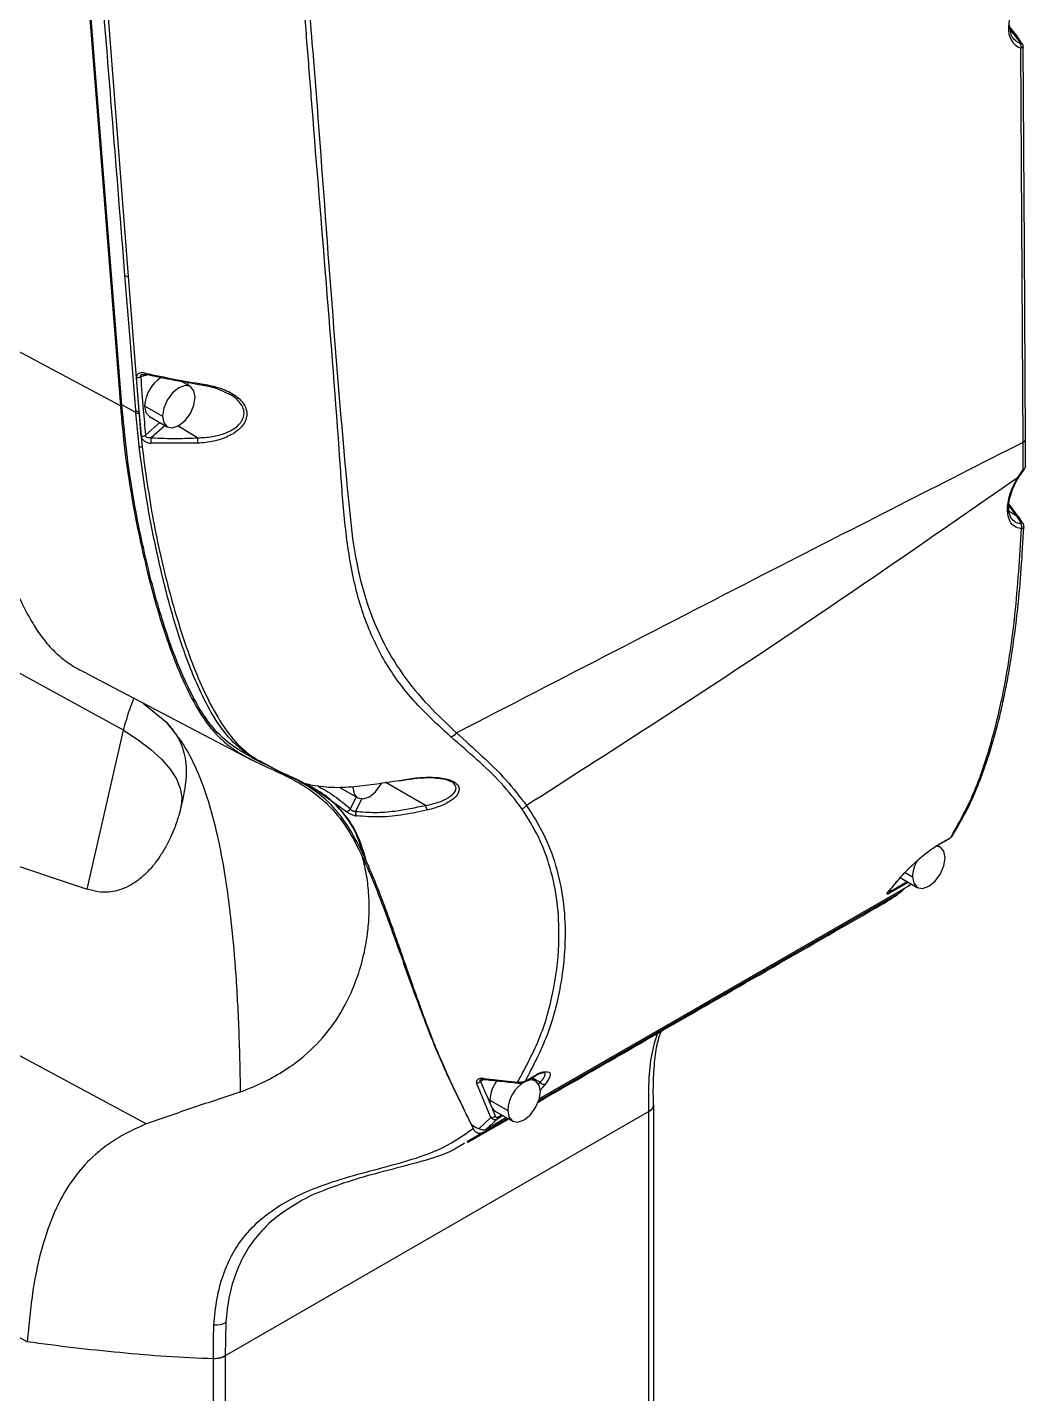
# Model space of a CAD drawing. Header units: millimetres. Extents: x -356 to 237, y 0 to 365.
# Drawn here: x -174.47 to -169.8, y 276.01 to 282.4 of the extents above; entities that cross this region are included whole.
import ezdxf

# ---------------------------------------------------------------- set-up
doc = ezdxf.new("R2010")
doc.units = ezdxf.units.MM

msp = doc.modelspace()

# ---------------------------------------------------------------- linework, layer by layer
at = {"color": 7, "linetype": 'Continuous', "lineweight": 25}
for p, q in [((-174.1857, 282.5456), (-174.034, 280.6301)), ((-174.0272, 280.6347), (-174.1789, 282.5493)), ((-174.0963, 282.5096), (-173.997, 281.2348)), ((-169.8725, 282.3988), (-169.8539, 282.3744)), ((-169.8591, 282.3756), (-169.8718, 282.3926)), ((-169.8591, 282.3756), (-169.8706, 282.3828)), ((-169.824, 282.3301), (-169.8591, 282.3756)), ((-173.997, 281.2348), (-173.9475, 280.6039)), ((-174.034, 280.6301), (-174.8118, 281.0463)), ((-173.9366, 280.489), (-173.9589, 280.7623)), ((-173.9053, 280.7753), (-173.939, 280.7663)), ((-173.7063, 280.7203), (-173.7475, 280.7441)), ((-173.9615, 280.5995), (-174.0272, 280.6347)), ((-173.9205, 280.6305), (-173.8369, 280.5823)), ((-174.0194, 279.1134), (-176.6297, 280.5415)), ((-173.9465, 280.4416), (-173.9615, 280.5995)), ((-173.9468, 280.5948), (-173.9324, 280.4372)), ((-173.9166, 280.4932), (-173.8493, 280.5528)), ((-173.898, 280.5809), (-173.8145, 280.5327)), ((-173.8245, 280.5385), (-173.8895, 280.4809)), ((-173.6727, 280.4809), (-173.7639, 280.5361)), ((-169.8003, 280.3438), (-169.7999, 280.4742)), ((-173.6716, 280.4553), (-173.8913, 280.4553)), ((-169.8103, 280.3271), (-169.8101, 280.3273)), ((-169.8416, 280.1144), (-169.8781, 280.1662)), ((-169.8779, 280.1711), (-169.8362, 280.113)), ((-169.8416, 280.1144), (-169.8762, 280.1361)), ((-169.8606, 280.0991), (-169.8523, 280.0914)), ((-169.8219, 280.086), (-169.8416, 280.1144)), ((-173.9273, 279.24), (-173.8174, 279.1489)), ((-174.1901, 278.3702), (-174.0194, 279.1134)), ((-173.1649, 278.8613), (-173.1601, 278.8588)), ((-173.1594, 278.8584), (-173.1375, 278.8467)), ((-173.1454, 278.8583), (-173.145, 278.8581)), ((-172.9803, 278.7356), (-173.1375, 278.8467)), ((-173.0072, 278.8449), (-172.9237, 278.7967)), ((-172.9523, 278.8498), (-172.9461, 278.8463)), ((-172.6061, 278.7617), (-172.7957, 278.8699)), ((-175.4962, 278.8044), (-174.1901, 278.3702)), ((-172.9583, 278.7451), (-172.931, 278.8009)), ((-172.9056, 278.7917), (-172.9338, 278.734)), ((-170.1986, 278.5661), (-170.2132, 278.5745)), ((-170.364, 278.4482), (-170.3292, 278.4281)), ((-170.4341, 278.359), (-170.3534, 278.4054)), ((-170.4341, 278.3662), (-170.4341, 278.359)), ((-170.3903, 278.4267), (-170.3068, 278.3785)), ((-170.3383, 278.3905), (-170.3514, 278.3827)), ((-172.0775, 277.3817), (-170.3854, 278.3565)), ((-170.4708, 278.3045), (-170.3854, 278.3565)), ((-173.9134, 277.2718), (-175.4864, 278.1186)), ((-172.3342, 277.4802), (-172.3496, 277.4713)), ((-172.3339, 277.4842), (-172.1758, 277.4681)), ((-172.0916, 277.4732), (-172.1138, 277.4861)), ((-172.1042, 277.4918), (-172.104, 277.4845)), ((-172.071, 277.4667), (-172.104, 277.4845)), ((-172.104, 277.4845), (-172.104, 277.4804)), ((-172.3007, 277.3018), (-172.3675, 277.4637)), ((-172.1448, 277.4684), (-172.1445, 277.4685)), ((-172.0781, 277.4578), (-172.071, 277.4667)), ((-172.3058, 277.3835), (-172.2223, 277.3353)), ((-172.304, 277.3653), (-172.2955, 277.3452)), ((-172.2955, 277.3452), (-172.2834, 277.3339)), ((-171.5394, 274.2118), (-171.5394, 277.3623)), ((-171.5625, 277.3301), (-173.5431, 276.1867)), ((-172.4098, 277.1847), (-172.217, 277.2956)), ((-172.3574, 277.2486), (-172.3007, 277.3018)), ((-172.3372, 277.2322), (-172.222, 277.2985)), ((-172.2718, 277.295), (-172.3243, 277.2458)), ((-172.2273, 277.3015), (-172.316, 277.2504)), ((-172.2834, 277.3339), (-172.1999, 277.2857)), ((-172.2439, 277.3111), (-172.2718, 277.295)), ((-172.2692, 277.3029), (-172.2494, 277.3143)), ((-171.5625, 274.1797), (-171.5625, 277.3301)), ((-172.3372, 277.2322), (-172.4049, 277.1928)), ((-172.395, 277.2744), (-172.384, 277.2506)), ((-172.382, 277.2608), (-172.3707, 277.2549)), ((-172.4049, 277.1928), (-172.412, 277.1886)), ((-174.4692, 276.253), (-175.4864, 276.8006)), ((-173.5409, 276.3433), (-173.5432, 276.1867)), ((-173.5432, 276.1867), (-173.5679, 276.177))]:
    msp.add_line(p, q, dxfattribs=at)
at = {"color": 7, "linetype": 'Continuous', "lineweight": 25, "flags": 128}
for points in [[(-169.843, 282.3347), (-169.8393, 282.3326), (-169.828, 282.328)], [(-169.8111, 280.461), (-169.8177, 281.4923), (-169.823, 282.3026)], [(-169.8159, 282.3242), (-169.8147, 282.3224), (-169.814, 282.3211)], [(-169.7999, 280.4742), (-169.8056, 281.3717), (-169.8117, 282.3093)], [(-173.9622, 280.6086), (-173.9903, 280.962), (-174.0125, 281.2396)], [(-173.9163, 280.7776), (-173.9169, 280.7768), (-173.9174, 280.7763), (-173.9178, 280.7764), (-173.9179, 280.7765)], [(-173.7189, 280.7396), (-173.7186, 280.7315), (-173.7187, 280.7274)], [(-173.6461, 280.7263), (-173.6462, 280.7253), (-173.6462, 280.7248), (-173.6461, 280.7248), (-173.6459, 280.7253), (-173.6457, 280.7262), (-173.6454, 280.7277), (-173.645, 280.7295), (-173.6446, 280.7318)], [(-173.6838, 280.6707), (-173.6897, 280.7011), (-173.7063, 280.7203), (-173.7311, 280.7251), (-173.7604, 280.7149), (-173.7897, 280.6913), (-173.8145, 280.6578), (-173.8311, 280.6195), (-173.8369, 280.5823)], [(-173.8369, 280.5823), (-173.8311, 280.5518), (-173.8145, 280.5327), (-173.7897, 280.5279), (-173.7604, 280.5381), (-173.7311, 280.5617), (-173.7063, 280.5952), (-173.6897, 280.6335), (-173.6838, 280.6707)], [(-173.9475, 280.6039), (-173.9471, 280.5988), (-173.9468, 280.5948)], [(-173.9205, 280.6305), (-173.9146, 280.6), (-173.898, 280.5809), (-173.898, 280.5809)], [(-169.8377, 280.2939), (-169.8362, 280.293), (-169.8352, 280.2924), (-169.8348, 280.2921), (-169.8348, 280.2921)], [(-169.8101, 280.3273), (-169.81, 280.3275), (-169.81, 280.3283), (-169.8105, 280.3296), (-169.8115, 280.3313)], [(-169.812, 280.0795), (-169.8112, 280.0783), (-169.811, 280.078)], [(-174.1947, 279.3795), (-173.8075, 279.1776), (-173.4204, 278.9756)], [(-174.0194, 279.1134), (-173.9511, 279.0689), (-173.8916, 279.0233), (-173.8416, 278.9773), (-173.8016, 278.9312), (-173.7722, 278.8857), (-173.7536, 278.8412), (-173.746, 278.7984), (-173.7496, 278.7576)], [(-173.4233, 278.988), (-173.387, 278.9691), (-173.3579, 278.9539)], [(-172.725, 278.8795), (-172.7253, 278.8787), (-172.7258, 278.8777), (-172.7265, 278.8773), (-172.7273, 278.8773), (-172.7281, 278.8779), (-172.729, 278.879)], [(-172.9461, 278.8463), (-172.9403, 278.8158), (-172.9237, 278.7967), (-172.8988, 278.7919), (-172.8695, 278.802), (-172.8402, 278.8257), (-172.8154, 278.8592), (-172.8108, 278.8677)], [(-170.1761, 278.5165), (-170.182, 278.547), (-170.1986, 278.5661), (-170.2196, 278.5711)], [(-170.203, 278.5807), (-170.1807, 278.5935), (-170.1536, 278.609)], [(-170.1995, 278.5836), (-170.1718, 278.5995), (-170.1501, 278.6119)], [(-170.3292, 278.4281), (-170.3234, 278.3976), (-170.3068, 278.3785), (-170.282, 278.3737), (-170.2527, 278.3839), (-170.2234, 278.4075), (-170.1986, 278.441), (-170.182, 278.4793), (-170.1761, 278.5165)], [(-170.3514, 278.3827), (-171.4516, 277.7486), (-172.0744, 277.3897)], [(-170.3479, 278.4022), (-170.3715, 278.3886), (-170.4368, 278.351)], [(-172.3321, 277.4801), (-172.3322, 277.4801), (-172.3327, 277.4805), (-172.3332, 277.4813), (-172.3336, 277.4825), (-172.3339, 277.4842)], [(-172.1432, 277.4692), (-172.1261, 277.479), (-172.1035, 277.492)], [(-172.0692, 277.4237), (-172.075, 277.4541), (-172.0916, 277.4732), (-172.1164, 277.478), (-172.1427, 277.4695)], [(-172.1411, 277.4714), (-172.1181, 277.4847), (-172.0999, 277.4951)], [(-172.2223, 277.3353), (-172.2165, 277.3048), (-172.1999, 277.2857), (-172.175, 277.2809), (-172.1457, 277.2911), (-172.1164, 277.3147), (-172.0916, 277.3482), (-172.075, 277.3865), (-172.0692, 277.4237)], [(-172.1738, 277.4634), (-172.1739, 277.4635), (-172.1745, 277.4639), (-172.1751, 277.4648), (-172.1755, 277.4662), (-172.1758, 277.4681)], [(-173.5431, 276.1867), (-173.5431, 274.4224), (-173.5431, 273.0363)]]:
    msp.add_lwpolyline(points, dxfattribs=at)
at = {"color": 7, "linetype": 'Continuous', "lineweight": 25}
for centre, radius, start, end in [((-169.5801, 282.3887), 0.2996, 144.70506, 177.6815), ((-169.7874, 282.3885), 0.0929, 172.35619, 247.47978), ((-169.8591, 282.3604), 0.0152, 39.05193, 89.74951), ((-169.8405, 282.3123), 0.02, 330.98387, 51.55053), ((-169.8294, 282.3141), 0.0169, 37.05272, 71.3097), ((-173.9911, 281.2811), 0.0467, 242.77154, 262.72966), ((-173.9543, 280.7908), 0.0289, 260.85346, 301.93556), ((-173.7542, 280.6229), 0.1664, 122.63646, 177.39323), ((-173.9042, 280.7802), 0.0142, 167.27157, 195.23276), ((-173.9409, 280.6497), 0.0462, 242.56133, 261.7338), ((-173.9402, 280.6404), 0.0461, 242.47388, 261.7001), ((-173.9321, 280.5173), 0.0287, 260.94154, 302.81414), ((-173.829, 280.4637), 0.0629, 164.05493, 187.59766), ((-173.5731, 280.4725), 0.1, 175.14988, 189.86162), ((-169.8205, 280.4803), 0.0215, 295.97923, 343.43853), ((-169.8132, 280.4772), 0.0136, 347.17265, 22.01997), ((-173.9265, 280.4811), 0.0443, 243.02709, 262.24859), ((-169.842, 280.0987), 0.0157, 39.02618, 88.77326), ((-169.8388, 280.0647), 0.0216, 334.06959, 52.79731), ((-169.8255, 280.0698), 0.0166, 35.55364, 77.56733), ((-172.4999, 279.1271), 0.0462, 285.18257, 326.35368), ((-173.1459, 278.8633), 0.00524, 241.52909, 282.3875), ((-172.5764, 278.7627), 0.0297, 181.96843, 228.91576), ((-172.1696, 278.7911), 0.0469, 287.31356, 319.67239), ((-172.9759, 278.7559), 0.0207, 257.9801, 328.37573), ((-172.9113, 278.7273), 0.0234, 163.58549, 218.47938), ((-170.2052, 278.587), 0.00663, 289.07381, 329.31414), ((-170.1558, 278.6153), 0.00667, 289.1872, 329.14656), ((-172.881, 278.5713), 0.0343, 238.18514, 244.71474), ((-170.1655, 278.4205), 0.1639, 148.80769, 177.35984), ((-170.4441, 278.3747), 0.0132, 300.01899, 334.33916), ((-170.4097, 278.4152), 0.013, 299.96171, 336.06882), ((-170.4452, 278.3583), 0.0111, 318.93464, 3.47655), ((-172.3677, 277.4891), 0.0254, 270.43852, 315.51191), ((-172.1392, 277.3753), 0.1668, 143.37378, 177.20454), ((-172.147, 277.4747), 0.00674, 289.86978, 331.16101), ((-172.1161, 277.461), 0.0264, 62.74365, 81.53912), ((-172.1059, 277.4984), 0.00689, 290.36646, 330.70109), ((-172.0601, 277.33), 0.1623, 121.56282, 178.14002), ((-172.054, 277.479), 0.021, 215.84286, 293.20565), ((-172.2198, 277.383), 0.086, 179.66678, 191.86279), ((-171.5772, 277.3646), 0.0375, 293.06452, 2.62876), ((-172.2989, 277.3273), 0.0255, 265.91051, 314.36692), ((-172.2804, 277.3022), 0.0112, 319.94653, 3.30684), ((-172.3681, 277.2864), 0.0291, 203.77837, 241.58727), ((-173.5895, 276.4368), 0.1053, 266.36465, 297.43377)]:
    msp.add_arc(centre, radius, start, end, dxfattribs=at)
for points, knots in [([(-172.4878, 279.0825), (-172.5402, 279.1301), (-172.6458, 279.2262), (-172.7823, 279.3981), (-172.8864, 279.6048), (-172.9541, 279.8434), (-172.9885, 280.1049), (-173.0376, 280.8354), (-173.1018, 281.5682), (-173.1584, 282.3023), (-173.1818, 282.586), (-173.1641, 282.8582), (-173.123, 283.1159), (-173.0651, 283.3553), (-172.9879, 283.5973), (-172.8921, 283.8388), (-172.7791, 284.077), (-172.6501, 284.3087), (-172.5068, 284.5312), (-172.3511, 284.7419), (-172.1848, 284.9381), (-172.0094, 285.1169), (-171.8281, 285.2783), (-171.6993, 285.3706), (-171.6363, 285.4158)], [0, 0, 0, 0, 0.030358, 0.061206, 0.093591, 0.128975, 0.167096, 0.20654, 0.443143, 0.48258, 0.522544, 0.565132, 0.599196, 0.634444, 0.670694, 0.708088, 0.74584, 0.783711, 0.821811, 0.859322, 0.896029, 0.932053, 0.966738, 1, 1, 1, 1]), ([(-171.6281, 285.3918), (-171.7116, 285.3314), (-171.8834, 285.2073), (-172.1182, 284.9821), (-172.3405, 284.7279), (-172.5432, 284.4476), (-172.7232, 284.148), (-172.8689, 283.8496), (-172.9817, 283.5608), (-173.0644, 283.2872), (-173.1214, 283.0183), (-173.1522, 282.7581), (-173.1551, 282.509), (-173.1323, 282.2701), (-173.073, 281.4971), (-173.021, 280.7237), (-172.9444, 279.9552), (-172.8938, 279.7372), (-172.8187, 279.5416), (-172.7176, 279.3727), (-172.5966, 279.2278), (-172.5063, 279.1434), (-172.4614, 279.1015)], [0, 0, 0, 0, 0.044453, 0.091491, 0.140109, 0.19017, 0.240684, 0.290893, 0.333416, 0.374463, 0.414245, 0.45199, 0.487479, 0.521569, 0.555596, 0.822361, 0.856518, 0.888873, 0.918739, 0.94663, 0.973509, 1, 1, 1, 1]), ([(-174.0125, 281.2396), (-174.0315, 281.4776), (-174.0655, 281.9027), (-174.0997, 282.3277), (-174.1147, 282.5147)], [0, 0, 0, 0, 0.559946, 1, 1, 1, 1]), ([(-169.8429, 282.3352), (-169.8489, 282.34), (-169.8617, 282.3503), (-169.8718, 282.3773), (-169.873, 282.3974), (-169.8737, 282.4089)], [0, 0, 0, 0, 0.271641, 0.583485, 1, 1, 1, 1]), ([(-169.8159, 282.3242), (-169.82, 282.3301), (-169.8244, 282.3364), (-169.8352, 282.3516), (-169.8415, 282.3612), (-169.8476, 282.3704)], [0, 0, 0, 0, 0.388483, 0.407733, 1, 1, 1, 1]), ([(-169.824, 282.3301), (-169.8235, 282.3296), (-169.8228, 282.3288), (-169.8238, 282.3273), (-169.8258, 282.3275), (-169.8272, 282.3278), (-169.828, 282.328)], [0, 0, 0, 0, 0.246255, 0.391074, 0.622512, 1, 1, 1, 1]), ([(-169.8115, 282.311), (-169.8115, 282.3109), (-169.8111, 282.3094), (-169.8132, 282.3063), (-169.8174, 282.3037), (-169.821, 282.303), (-169.823, 282.3026)], [0, 0, 0, 0, 0.027211, 0.296743, 0.61018, 1, 1, 1, 1]), ([(-169.8114, 282.311), (-169.8116, 282.3133), (-169.812, 282.318), (-169.8145, 282.322), (-169.8157, 282.324)], [0, 0, 0, 0, 0.502801, 1, 1, 1, 1]), ([(-174.8118, 281.0463), (-174.8051, 280.9723), (-174.792, 280.8263), (-174.7584, 280.6111), (-174.7179, 280.4019), (-174.6696, 280.1995), (-174.6135, 280.0052), (-174.5531, 279.835), (-174.4884, 279.6899), (-174.4282, 279.5835), (-174.3658, 279.5029), (-174.3043, 279.4463), (-174.2464, 279.406), (-174.2077, 279.3878), (-174.1938, 279.3812)], [0, 0, 0, 0, 0.121233, 0.239504, 0.355729, 0.469497, 0.579305, 0.686103, 0.764383, 0.838647, 0.885401, 0.930239, 0.974797, 1, 1, 1, 1]), ([(-173.918, 280.7833), (-173.9232, 280.7842), (-173.9309, 280.7855), (-173.9409, 280.7843), (-173.9475, 280.7822), (-173.9529, 280.7787), (-173.9568, 280.774), (-173.9589, 280.7683), (-173.9589, 280.7643), (-173.9589, 280.7623)], [0, 0, 0, 0, 0.290244, 0.427141, 0.554253, 0.671227, 0.780829, 0.888739, 1, 1, 1, 1]), ([(-173.939, 280.7663), (-173.9393, 280.7672), (-173.9399, 280.769), (-173.9393, 280.7719), (-173.9375, 280.7742), (-173.9347, 280.7759), (-173.9325, 280.7766), (-173.9313, 280.7769)], [0, 0, 0, 0, 0.193521, 0.361996, 0.547169, 0.764085, 1, 1, 1, 1]), ([(-173.939, 280.7663), (-173.9351, 280.7152), (-173.9281, 280.6241), (-173.9201, 280.5332), (-173.9166, 280.4932)], [0, 0, 0, 0, 0.561016, 1, 1, 1, 1]), ([(-173.9316, 280.7769), (-173.9297, 280.7771), (-173.9251, 280.7778), (-173.9205, 280.777), (-173.9179, 280.7765)], [0, 0, 0, 0, 0.424046, 1, 1, 1, 1]), ([(-173.918, 280.7833), (-173.8727, 280.7737), (-173.7819, 280.7544), (-173.6904, 280.7393), (-173.6446, 280.7318)], [0, 0, 0, 0, 0.499835, 1, 1, 1, 1]), ([(-173.6461, 280.7263), (-173.6968, 280.7347), (-173.7873, 280.7498), (-173.877, 280.7691), (-173.9163, 280.7776)], [0, 0, 0, 0, 0.560669, 1, 1, 1, 1]), ([(-173.6446, 280.7318), (-173.6199, 280.7268), (-173.5714, 280.7171), (-173.5147, 280.6922), (-173.4769, 280.6641), (-173.4553, 280.6391), (-173.4426, 280.6102), (-173.4419, 280.5792), (-173.453, 280.5502), (-173.4803, 280.516), (-173.5297, 280.4849), (-173.598, 280.4623), (-173.6468, 280.4577), (-173.6716, 280.4553)], [0, 0, 0, 0, 0.136398, 0.26879, 0.331733, 0.390898, 0.446399, 0.499915, 0.55449, 0.611924, 0.734549, 0.865126, 1, 1, 1, 1]), ([(-173.6727, 280.4809), (-173.6499, 280.4821), (-173.605, 280.4843), (-173.5411, 280.5014), (-173.4934, 280.527), (-173.4663, 280.5569), (-173.4549, 280.5832), (-173.4553, 280.6117), (-173.4675, 280.6383), (-173.4886, 280.6613), (-173.5104, 280.6787), (-173.5268, 280.6856), (-173.5325, 280.688)], [0, 0, 0, 0, 0.173924, 0.342676, 0.501497, 0.579228, 0.646636, 0.715601, 0.789922, 0.864775, 0.952978, 1, 1, 1, 1]), ([(-173.5325, 280.688), (-173.5475, 280.6955), (-173.5835, 280.7136), (-173.6231, 280.7216), (-173.6461, 280.7263)], [0, 0, 0, 0, 0.418014, 1, 1, 1, 1]), ([(-174.034, 280.6301), (-174.0277, 280.5594), (-174.0153, 280.42), (-173.9839, 280.2154), (-173.9461, 280.0156), (-173.9013, 279.8221), (-173.8486, 279.6328), (-173.7885, 279.4555), (-173.7297, 279.3174), (-173.6785, 279.2214), (-173.6382, 279.1575), (-173.5933, 279.1007), (-173.5523, 279.0612), (-173.5202, 279.0361), (-173.4985, 279.0209), (-173.475, 279.0059), (-173.4498, 278.9912), (-173.4259, 278.9783), (-173.4013, 278.9662), (-173.3781, 278.9552), (-173.3525, 278.9431), (-173.3259, 278.9308), (-173.2778, 278.9088), (-173.2122, 278.8765), (-173.1337, 278.8271), (-173.0513, 278.7576), (-172.9683, 278.6561), (-172.9243, 278.5669), (-172.9011, 278.52)], [0, 0, 0, 0, 0.083987, 0.165464, 0.24489, 0.324518, 0.400364, 0.477291, 0.545904, 0.577682, 0.605928, 0.635271, 0.663077, 0.673039, 0.683495, 0.69447, 0.705985, 0.718055, 0.726485, 0.738472, 0.748438, 0.759986, 0.773114, 0.811042, 0.846452, 0.882576, 0.938221, 1, 1, 1, 1]), ([(-173.4231, 278.9884), (-173.4605, 279.0095), (-173.5375, 279.053), (-173.6307, 279.1562), (-173.7041, 279.2832), (-173.7851, 279.4654), (-173.8639, 279.7051), (-173.9366, 280.001), (-173.9954, 280.312), (-174.0165, 280.5257), (-174.0272, 280.6347)], [0, 0, 0, 0, 0.070948, 0.145756, 0.226786, 0.313588, 0.475837, 0.644289, 0.818518, 1, 1, 1, 1]), ([(-173.9615, 280.5995), (-173.9616, 280.6012), (-173.9618, 280.6043), (-173.9621, 280.6073), (-173.9622, 280.6086)], [0, 0, 0, 0, 0.560042, 1, 1, 1, 1]), ([(-173.9366, 280.489), (-173.9362, 280.4869), (-173.9354, 280.4825), (-173.9321, 280.4763), (-173.9274, 280.4706), (-173.9193, 280.4639), (-173.9073, 280.4577), (-173.8966, 280.4561), (-173.8913, 280.4553)], [0, 0, 0, 0, 0.105574, 0.2196, 0.341815, 0.471197, 0.736707, 1, 1, 1, 1]), ([(-173.8895, 280.4809), (-173.8928, 280.4805), (-173.8992, 280.4797), (-173.9071, 280.4813), (-173.912, 280.484), (-173.9147, 280.4866), (-173.9164, 280.4898), (-173.9165, 280.4921), (-173.9166, 280.4932)], [0, 0, 0, 0, 0.301439, 0.570413, 0.691063, 0.79829, 0.899038, 1, 1, 1, 1]), ([(-173.8895, 280.4809), (-173.8492, 280.4793), (-173.7769, 280.4763), (-173.7047, 280.4795), (-173.6727, 280.4809)], [0, 0, 0, 0, 0.557288, 1, 1, 1, 1]), ([(-173.3569, 278.9558), (-173.3848, 278.9703), (-173.4531, 279.0056), (-173.5444, 279.0927), (-173.6372, 279.2386), (-173.7213, 279.4312), (-173.7971, 279.667), (-173.8582, 279.9156), (-173.9107, 280.1745), (-173.9345, 280.3517), (-173.9465, 280.4416)], [0, 0, 0, 0, 0.056889, 0.139494, 0.225228, 0.369949, 0.520129, 0.675005, 0.83512, 1, 1, 1, 1]), ([(-173.9324, 280.4372), (-173.9167, 280.323), (-173.8857, 280.0988), (-173.8115, 279.774), (-173.7338, 279.5159), (-173.6569, 279.3224), (-173.5902, 279.1894), (-173.5127, 279.071), (-173.4278, 278.9918), (-173.3679, 278.962), (-173.3477, 278.9519)], [0, 0, 0, 0, 0.210212, 0.412818, 0.607272, 0.701352, 0.792474, 0.87822, 0.958841, 1, 1, 1, 1]), ([(-172.4614, 279.1015), (-171.967, 279.3572), (-171.0851, 279.8134), (-170.2, 280.2633), (-169.8111, 280.461)], [0, 0, 0, 0, 0.560665, 1, 1, 1, 1]), ([(-169.8115, 280.3313), (-169.8113, 280.3554), (-169.8109, 280.3987), (-169.811, 280.4419), (-169.8111, 280.461)], [0, 0, 0, 0, 0.55867, 1, 1, 1, 1]), ([(-169.8006, 280.3496), (-169.8009, 280.348), (-169.8016, 280.3437), (-169.8056, 280.3374), (-169.8095, 280.3334), (-169.8115, 280.3313)], [0, 0, 0, 0, 0.219887, 0.596759, 1, 1, 1, 1]), ([(-169.8101, 280.3273), (-169.8076, 280.331), (-169.8036, 280.3366), (-169.8006, 280.3456), (-169.8001, 280.3505), (-169.7999, 280.353)], [0, 0, 0, 0, 0.4762375, 0.7324533, 1, 1, 1, 1]), ([(-169.8377, 280.2939), (-170.2179, 280.03), (-170.974, 279.505), (-171.7487, 279.0079), (-172.1339, 278.7608)], [0, 0, 0, 0, 0.502817, 1, 1, 1, 1]), ([(-169.8194, 280.0553), (-169.8322, 280.0584), (-169.8586, 280.0649), (-169.882, 280.1049), (-169.887, 280.1587), (-169.8739, 280.2256), (-169.8502, 280.2703), (-169.8377, 280.2939)], [0, 0, 0, 0, 0.1372114, 0.2811427, 0.4583478, 0.7135807, 1, 1, 1, 1]), ([(-169.8782, 280.164), (-169.8781, 280.1676), (-169.8778, 280.1827), (-169.8711, 280.2114), (-169.8577, 280.2512), (-169.8428, 280.2778), (-169.8348, 280.2921)], [0, 0, 0, 0, 0.078944, 0.332641, 0.641843, 1, 1, 1, 1]), ([(-169.8377, 280.2939), (-169.8331, 280.3012), (-169.825, 280.314), (-169.8156, 280.326), (-169.8115, 280.3313)], [0, 0, 0, 0, 0.563928, 1, 1, 1, 1]), ([(-169.8349, 280.2921), (-169.8314, 280.2976), (-169.8238, 280.3097), (-169.815, 280.321), (-169.8103, 280.3272)], [0, 0, 0, 0, 0.456271, 1, 1, 1, 1]), ([(-169.8587, 280.0949), (-169.8631, 280.1003), (-169.8753, 280.1153), (-169.8796, 280.1409), (-169.8785, 280.1585), (-169.8782, 280.164)], [0, 0, 0, 0, 0.280762, 0.776966, 1, 1, 1, 1]), ([(-169.8523, 280.0914), (-169.8512, 280.0903), (-169.8443, 280.0836), (-169.8342, 280.0827), (-169.8257, 280.0819)], [0, 0, 0, 0, 0.159536, 1, 1, 1, 1]), ([(-169.812, 280.0795), (-169.8145, 280.0836), (-169.8204, 280.0933), (-169.8264, 280.103), (-169.8298, 280.1086)], [0, 0, 0, 0, 0.4268326, 1, 1, 1, 1]), ([(-170.1501, 278.6119), (-170.114, 278.6767), (-170.0396, 278.8102), (-169.9638, 279.034), (-169.8947, 279.316), (-169.8435, 279.6588), (-169.8275, 279.9214), (-169.8194, 280.0553)], [0, 0, 0, 0, 0.148481, 0.306124, 0.472138, 0.730985, 1, 1, 1, 1]), ([(-170.1411, 278.6219), (-170.117, 278.6625), (-170.0704, 278.7415), (-170.0194, 278.8603), (-169.9811, 278.9659), (-169.9523, 279.059), (-169.9287, 279.1459), (-169.9079, 279.2335), (-169.8891, 279.3243), (-169.8709, 279.4261), (-169.8524, 279.5479), (-169.8344, 279.6978), (-169.8185, 279.8729), (-169.8119, 279.9983), (-169.8085, 280.0636)], [0, 0, 0, 0, 0.0946178, 0.1838985, 0.2590096, 0.3201149, 0.379426, 0.4397141, 0.500795, 0.5655355, 0.6472096, 0.7480158, 0.8686774, 1, 1, 1, 1]), ([(-169.8219, 280.086), (-169.8215, 280.0854), (-169.8209, 280.0844), (-169.8215, 280.0825), (-169.8234, 280.0818), (-169.8249, 280.0819), (-169.8257, 280.0819)], [0, 0, 0, 0, 0.263477, 0.448006, 0.669524, 1, 1, 1, 1]), ([(-169.808, 280.0656), (-169.808, 280.0655), (-169.8076, 280.064), (-169.8095, 280.0606), (-169.8136, 280.0571), (-169.8173, 280.0559), (-169.8194, 280.0553)], [0, 0, 0, 0, 0.0053007, 0.2933489, 0.6137255, 1, 1, 1, 1]), ([(-169.808, 280.0655), (-169.8081, 280.0678), (-169.8082, 280.0724), (-169.8103, 280.0765), (-169.8114, 280.0785)], [0, 0, 0, 0, 0.500679, 1, 1, 1, 1]), ([(-174.0194, 279.1134), (-174.0106, 279.1447), (-173.9962, 279.1966), (-173.9768, 279.2468), (-173.9692, 279.2666)], [0, 0, 0, 0, 0.604406, 1, 1, 1, 1]), ([(-173.4715, 277.4214), (-173.4736, 277.5243), (-173.4777, 277.7175), (-173.4929, 277.9895), (-173.5143, 278.2269), (-173.5418, 278.4325), (-173.5771, 278.6205), (-173.6216, 278.7898), (-173.6785, 278.9385), (-173.7412, 279.0574), (-173.7933, 279.12), (-173.8174, 279.1489)], [0, 0, 0, 0, 0.172205, 0.323681, 0.456128, 0.571282, 0.670901, 0.776322, 0.863877, 0.93723, 1, 1, 1, 1]), ([(-173.8174, 279.1489), (-173.8046, 279.134), (-173.7797, 279.105), (-173.7529, 279.0567), (-173.7354, 279.0073), (-173.7259, 278.9532), (-173.7256, 278.8923), (-173.7345, 278.8256), (-173.7445, 278.7806), (-173.7496, 278.7576)], [0, 0, 0, 0, 0.140788, 0.27489, 0.394248, 0.516689, 0.668122, 0.830533, 1, 1, 1, 1]), ([(-172.1556, 278.7464), (-172.187, 278.7871), (-172.2505, 278.8694), (-172.3669, 278.9768), (-172.447, 279.0469), (-172.4878, 279.0825)], [0, 0, 0, 0, 0.325149, 0.657207, 1, 1, 1, 1]), ([(-172.4614, 279.1015), (-172.4217, 279.0653), (-172.3433, 278.994), (-172.229, 278.8846), (-172.1654, 278.8019), (-172.1339, 278.7608)], [0, 0, 0, 0, 0.340162, 0.672094, 1, 1, 1, 1]), ([(-173.1696, 278.862), (-173.1784, 278.867), (-173.2271, 278.8951), (-173.2935, 278.9186), (-173.3451, 278.9489), (-173.3569, 278.9558)], [0, 0, 0, 0, 0.144253, 0.804581, 1, 1, 1, 1]), ([(-173.3477, 278.9519), (-173.3287, 278.9415), (-173.269, 278.9087), (-173.2071, 278.8805), (-173.1649, 278.8613)], [0, 0, 0, 0, 0.31881, 1, 1, 1, 1]), ([(-172.8945, 278.5259), (-172.9232, 278.5828), (-172.9786, 278.6929), (-173.0974, 278.8197), (-173.1911, 278.8709), (-173.2326, 278.8936)], [0, 0, 0, 0, 0.374187, 0.723028, 1, 1, 1, 1]), ([(-173.1484, 278.8587), (-173.1143, 278.8536), (-173.0455, 278.8433), (-172.9044, 278.851), (-172.7994, 278.8677), (-172.729, 278.879)], [0, 0, 0, 0, 0.24457, 0.493092, 1, 1, 1, 1]), ([(-172.729, 278.879), (-172.7036, 278.8831), (-172.6525, 278.8914), (-172.5883, 278.8947), (-172.5386, 278.8915), (-172.5054, 278.8855), (-172.4778, 278.8757), (-172.4576, 278.8615), (-172.4479, 278.842), (-172.4534, 278.8132), (-172.4849, 278.7836), (-172.5349, 278.7574), (-172.5748, 278.7462), (-172.5959, 278.7403)], [0, 0, 0, 0, 0.158801, 0.318446, 0.394838, 0.464939, 0.525605, 0.574213, 0.613458, 0.651848, 0.746025, 0.865106, 1, 1, 1, 1]), ([(-172.7263, 278.8774), (-172.7048, 278.881), (-172.6622, 278.8881), (-172.5987, 278.8928), (-172.548, 278.8905), (-172.5116, 278.8837), (-172.4963, 278.8772), (-172.4892, 278.8742)], [0, 0, 0, 0, 0.271129, 0.540222, 0.79269, 0.904166, 1, 1, 1, 1]), ([(-172.6061, 278.7617), (-172.5864, 278.7659), (-172.5492, 278.7739), (-172.5015, 278.7945), (-172.4699, 278.8184), (-172.462, 278.8442), (-172.4702, 278.8622), (-172.4882, 278.875), (-172.5034, 278.88), (-172.5117, 278.8827)], [0, 0, 0, 0, 0.253346, 0.4782951, 0.6564108, 0.7295089, 0.7992732, 0.8897739, 1, 1, 1, 1]), ([(-172.8991, 278.5421), (-172.9118, 278.5795), (-172.9369, 278.6538), (-173.0051, 278.7458), (-173.0826, 278.818), (-173.1419, 278.848), (-173.1696, 278.862)], [0, 0, 0, 0, 0.2723917, 0.5406686, 0.7852085, 1, 1, 1, 1]), ([(-173.1484, 278.8587), (-173.1519, 278.8595), (-173.1576, 278.8608), (-173.1622, 278.8622), (-173.1676, 278.863), (-173.1658, 278.8619), (-173.1649, 278.8613)], [0, 0, 0, 0, 0.485272, 0.793659, 0.894642, 1, 1, 1, 1]), ([(-173.1492, 278.8584), (-173.151, 278.858), (-173.1546, 278.857), (-173.158, 278.8581), (-173.1597, 278.8585)], [0, 0, 0, 0, 0.529346, 1, 1, 1, 1]), ([(-173.1375, 278.8467), (-173.109, 278.8296), (-173.0536, 278.7963), (-172.9867, 278.7226), (-172.9289, 278.6394), (-172.9068, 278.5734), (-172.8957, 278.5403)], [0, 0, 0, 0, 0.247777, 0.480805, 0.739877, 1, 1, 1, 1]), ([(-173.115, 278.8548), (-173.0872, 278.8393), (-173.0312, 278.8081), (-172.9827, 278.7661), (-172.9583, 278.7451)], [0, 0, 0, 0, 0.497136, 1, 1, 1, 1]), ([(-173.7496, 278.7576), (-173.7531, 278.7435), (-173.7618, 278.7086), (-173.7787, 278.6596), (-173.8005, 278.6084), (-173.8242, 278.5626), (-173.8519, 278.518), (-173.8837, 278.4757), (-173.92, 278.4367), (-173.9614, 278.4028), (-174.0041, 278.378), (-174.0471, 278.3623), (-174.0921, 278.3547), (-174.1407, 278.356), (-174.1734, 278.3654), (-174.1901, 278.3702)], [0, 0, 0, 0, 0.066274, 0.163127, 0.234895, 0.318922, 0.397132, 0.473029, 0.558873, 0.638827, 0.715113, 0.781707, 0.846002, 0.92145, 1, 1, 1, 1]), ([(-172.9338, 278.734), (-172.9034, 278.7315), (-172.8424, 278.7264), (-172.7322, 278.7357), (-172.6541, 278.7518), (-172.6061, 278.7617)], [0, 0, 0, 0, 0.276475, 0.554785, 1, 1, 1, 1]), ([(-172.1339, 278.7608), (-172.1062, 278.7173), (-172.0503, 278.6295), (-171.9936, 278.4803), (-171.9598, 278.3193), (-171.9487, 278.1293), (-171.9707, 277.9153), (-172.0301, 277.6838), (-172.1041, 277.5424), (-172.1411, 277.4714)], [0, 0, 0, 0, 0.113575, 0.229529, 0.35008, 0.476038, 0.648401, 0.823688, 1, 1, 1, 1]), ([(-172.9803, 278.7356), (-172.979, 278.7345), (-172.9761, 278.7321), (-172.9711, 278.7288), (-172.9651, 278.7252), (-172.9585, 278.7218), (-172.9513, 278.7188), (-172.9418, 278.7153), (-172.9344, 278.7138), (-172.9296, 278.7128)], [0, 0, 0, 0, 0.090412, 0.199426, 0.323816, 0.458926, 0.599528, 0.74019, 1, 1, 1, 1]), ([(-172.9338, 278.734), (-172.9351, 278.7338), (-172.9376, 278.7336), (-172.9414, 278.7339), (-172.9452, 278.7348), (-172.9487, 278.7362), (-172.9518, 278.738), (-172.9553, 278.7407), (-172.9571, 278.7434), (-172.9583, 278.7451)], [0, 0, 0, 0, 0.136199, 0.267906, 0.403848, 0.537946, 0.663903, 0.788941, 1, 1, 1, 1]), ([(-172.5959, 278.7403), (-172.6328, 278.7324), (-172.706, 278.7168), (-172.818, 278.7044), (-172.8924, 278.71), (-172.9296, 278.7128)], [0, 0, 0, 0, 0.336244, 0.667687, 1, 1, 1, 1]), ([(-172.1758, 277.4681), (-172.1379, 277.5382), (-172.0624, 277.6779), (-172.0011, 277.9075), (-171.9777, 278.1197), (-171.9872, 278.308), (-172.0192, 278.4677), (-172.0737, 278.6159), (-172.1285, 278.7032), (-172.1556, 278.7464)], [0, 0, 0, 0, 0.177015, 0.352618, 0.52499, 0.650794, 0.77105, 0.886625, 1, 1, 1, 1]), ([(-170.1408, 278.6218), (-170.1416, 278.6202), (-170.1437, 278.6161), (-170.1476, 278.6135), (-170.1501, 278.6119)], [0, 0, 0, 0, 0.373642, 1, 1, 1, 1]), ([(-170.4032, 278.4039), (-170.3897, 278.4196), (-170.3588, 278.4556), (-170.3078, 278.5036), (-170.254, 278.549), (-170.2171, 278.5724), (-170.1995, 278.5836)], [0, 0, 0, 0, 0.227801, 0.520735, 0.770132, 1, 1, 1, 1]), ([(-173.4715, 277.4214), (-173.4345, 277.4367), (-173.3627, 277.4662), (-173.2633, 277.5222), (-173.1591, 277.5981), (-173.0567, 277.7039), (-172.978, 277.8299), (-172.9265, 277.9507), (-172.8938, 278.0607), (-172.876, 278.164), (-172.8693, 278.2582), (-172.8708, 278.3443), (-172.8802, 278.4323), (-172.8942, 278.4909), (-172.9011, 278.52)], [0, 0, 0, 0, 0.087957, 0.1709127, 0.2504273, 0.3712999, 0.4925577, 0.5753837, 0.6598048, 0.7446816, 0.8056286, 0.867477, 0.9342364, 1, 1, 1, 1]), ([(-172.9011, 278.52), (-172.887, 278.4887), (-172.8552, 278.4183), (-172.8117, 278.3071), (-172.7663, 278.1841), (-172.7205, 278.0551), (-172.6736, 277.9238), (-172.6323, 277.8113), (-172.5986, 277.7228), (-172.5728, 277.6573), (-172.5482, 277.5975), (-172.5222, 277.538), (-172.4941, 277.477), (-172.4635, 277.413), (-172.4302, 277.346), (-172.4072, 277.2992), (-172.395, 277.2744)], [0, 0, 0, 0, 0.076638, 0.172005, 0.266229, 0.368966, 0.477306, 0.576988, 0.636067, 0.688442, 0.734123, 0.780165, 0.833111, 0.88386, 0.938342, 1, 1, 1, 1]), ([(-172.8945, 278.5259), (-172.8953, 278.5289), (-172.8968, 278.5344), (-172.8984, 278.5398), (-172.8991, 278.5421)], [0, 0, 0, 0, 0.56127, 1, 1, 1, 1]), ([(-172.8957, 278.5403), (-172.8939, 278.5344), (-172.8908, 278.5239), (-172.888, 278.5133), (-172.8867, 278.5086)], [0, 0, 0, 0, 0.5575895, 1, 1, 1, 1]), ([(-172.8867, 278.5086), (-172.8882, 278.5119), (-172.8908, 278.5176), (-172.8934, 278.5233), (-172.8945, 278.5259)], [0, 0, 0, 0, 0.559516, 1, 1, 1, 1]), ([(-172.395, 277.2744), (-172.3982, 277.2814), (-172.4076, 277.3018), (-172.4243, 277.3357), (-172.4426, 277.3732), (-172.4592, 277.4075), (-172.476, 277.4427), (-172.4942, 277.4819), (-172.5138, 277.5253), (-172.5341, 277.572), (-172.5548, 277.6212), (-172.5755, 277.6725), (-172.5942, 277.721), (-172.6123, 277.77), (-172.6315, 277.8227), (-172.6567, 277.8927), (-172.6903, 277.9879), (-172.7274, 278.0943), (-172.7676, 278.2086), (-172.8065, 278.3143), (-172.8468, 278.4177), (-172.8742, 278.4801), (-172.8867, 278.5086)], [0, 0, 0, 0, 0.01724, 0.050734, 0.085282, 0.111482, 0.136678, 0.173263, 0.209042, 0.244014, 0.288095, 0.329652, 0.36869, 0.405406, 0.447601, 0.495274, 0.57304, 0.675418, 0.749734, 0.846277, 0.929678, 1, 1, 1, 1]), ([(-170.4376, 278.3633), (-170.431, 278.3707), (-170.4193, 278.384), (-170.4081, 278.3978), (-170.4032, 278.4039)], [0, 0, 0, 0, 0.558115, 1, 1, 1, 1]), ([(-170.4323, 278.369), (-170.427, 278.3751), (-170.4152, 278.3884), (-170.404, 278.4023), (-170.3978, 278.4099)], [0, 0, 0, 0, 0.450191, 1, 1, 1, 1]), ([(-170.3664, 278.374), (-170.3672, 278.3728), (-170.3701, 278.3684), (-170.3766, 278.3624), (-170.3826, 278.3584), (-170.3854, 278.3565)], [0, 0, 0, 0, 0.170047, 0.608634, 1, 1, 1, 1]), ([(-170.4666, 278.3019), (-170.4634, 278.304), (-170.4426, 278.3175), (-170.4114, 278.3356), (-170.3865, 278.3558), (-170.378, 278.3627)], [0, 0, 0, 0, 0.107032, 0.692752, 1, 1, 1, 1]), ([(-170.4368, 278.351), (-170.438, 278.3504), (-170.44, 278.3492), (-170.4431, 278.348), (-170.4468, 278.3456), (-170.4491, 278.351), (-170.443, 278.3561), (-170.4396, 278.3606), (-170.4376, 278.3633)], [0, 0, 0, 0, 0.122855, 0.224259, 0.346952, 0.435135, 0.658889, 1, 1, 1, 1]), ([(-170.4341, 278.359), (-170.4346, 278.3587), (-170.4356, 278.3582), (-170.4375, 278.3579), (-170.4401, 278.3601), (-170.4398, 278.3627), (-170.4396, 278.3645)], [0, 0, 0, 0, 0.166101, 0.297798, 0.528707, 1, 1, 1, 1]), ([(-172.0806, 277.374), (-171.8858, 277.486), (-171.3486, 277.795), (-170.8112, 278.1039), (-170.4686, 278.3007)], [0, 0, 0, 0, 0.362541, 1, 1, 1, 1]), ([(-171.5625, 277.3301), (-171.5628, 277.3773), (-171.5633, 277.4676), (-171.5518, 277.5962), (-171.5283, 277.6741), (-171.5173, 277.7107)], [0, 0, 0, 0, 0.367797, 0.702989, 1, 1, 1, 1]), ([(-171.5405, 277.3543), (-171.5412, 277.3951), (-171.5424, 277.4724), (-171.5342, 277.5786), (-171.5221, 277.6555), (-171.5087, 277.6941), (-171.5048, 277.7051)], [0, 0, 0, 0, 0.344815, 0.654203, 0.90127, 1, 1, 1, 1]), ([(-172.3339, 277.4842), (-172.3396, 277.4844), (-172.3498, 277.4848), (-172.3628, 277.4812), (-172.3698, 277.4722), (-172.3682, 277.4665), (-172.3675, 277.4637)], [0, 0, 0, 0, 0.3541456, 0.6461287, 0.8227413, 1, 1, 1, 1]), ([(-172.3496, 277.4713), (-172.3502, 277.4719), (-172.3512, 277.4729), (-172.3516, 277.4753), (-172.3502, 277.4774), (-172.3487, 277.4784), (-172.3479, 277.4789)], [0, 0, 0, 0, 0.25942, 0.460495, 0.692844, 1, 1, 1, 1]), ([(-172.3496, 277.4713), (-172.341, 277.4515), (-172.3257, 277.4162), (-172.3106, 277.3809), (-172.304, 277.3653)], [0, 0, 0, 0, 0.559699, 1, 1, 1, 1]), ([(-172.348, 277.4789), (-172.3472, 277.4792), (-172.3453, 277.48), (-172.3399, 277.4807), (-172.3354, 277.4804), (-172.3321, 277.4801)], [0, 0, 0, 0, 0.1571303, 0.3827295, 1, 1, 1, 1]), ([(-172.3321, 277.4801), (-172.3082, 277.4777), (-172.2554, 277.4723), (-172.2027, 277.4666), (-172.1738, 277.4634)], [0, 0, 0, 0, 0.453395, 1, 1, 1, 1]), ([(-172.1411, 277.4714), (-172.1437, 277.4703), (-172.1489, 277.4678), (-172.1576, 277.4664), (-172.1668, 277.4663), (-172.1728, 277.4675), (-172.1758, 277.4681)], [0, 0, 0, 0, 0.233416, 0.483494, 0.741812, 1, 1, 1, 1]), ([(-172.1024, 277.4925), (-172.0935, 277.4972), (-172.0799, 277.5045), (-172.0625, 277.5114), (-172.0541, 277.5121), (-172.0512, 277.5123)], [0, 0, 0, 0, 0.543937, 0.842359, 1, 1, 1, 1]), ([(-172.0999, 277.4951), (-172.085, 277.505), (-172.0635, 277.5194), (-172.0193, 277.5149), (-172.0279, 277.4823), (-172.0389, 277.4684), (-172.0457, 277.4597)], [0, 0, 0, 0, 0.408239, 0.590091, 0.74216, 1, 1, 1, 1]), ([(-172.071, 277.4667), (-172.0637, 277.4738), (-172.0528, 277.4845), (-172.0443, 277.5097), (-172.051, 277.5116), (-172.0521, 277.5119)], [0, 0, 0, 0, 0.631982, 0.944333, 1, 1, 1, 1]), ([(-173.4715, 277.4214), (-173.5452, 277.3973), (-173.693, 277.3489), (-173.8398, 277.2976), (-173.9134, 277.2718)], [0, 0, 0, 0, 0.4987991, 1, 1, 1, 1]), ([(-172.1738, 277.4634), (-172.1709, 277.4632), (-172.1652, 277.4629), (-172.1548, 277.464), (-172.1479, 277.467), (-172.1436, 277.4689)], [0, 0, 0, 0, 0.281043, 0.546029, 1, 1, 1, 1]), ([(-172.0457, 277.4597), (-172.0518, 277.4521), (-172.0598, 277.442), (-172.0683, 277.4323), (-172.0704, 277.4299)], [0, 0, 0, 0, 0.7528757, 1, 1, 1, 1]), ([(-172.2955, 277.3452), (-172.2928, 277.3385), (-172.2878, 277.3265), (-172.2831, 277.3144), (-172.281, 277.309)], [0, 0, 0, 0, 0.5586525, 1, 1, 1, 1]), ([(-171.5409, 277.3544), (-171.5419, 277.3518), (-171.5441, 277.3455), (-171.5519, 277.3371), (-171.5588, 277.3325), (-171.5625, 277.3301)], [0, 0, 0, 0, 0.24947, 0.601508, 1, 1, 1, 1]), ([(-172.3007, 277.3018), (-172.299, 277.3), (-172.2955, 277.2964), (-172.2887, 277.2928), (-172.2801, 277.2914), (-172.2747, 277.2938), (-172.2718, 277.295)], [0, 0, 0, 0, 0.229431, 0.46214, 0.712942, 1, 1, 1, 1]), ([(-172.2692, 277.3029), (-172.2708, 277.3022), (-172.2736, 277.3011), (-172.2786, 277.3037), (-172.2801, 277.307), (-172.281, 277.309)], [0, 0, 0, 0, 0.3086694, 0.5670279, 1, 1, 1, 1]), ([(-173.9134, 277.2718), (-173.9422, 277.2591), (-173.9988, 277.2341), (-174.0783, 277.187), (-174.1638, 277.1219), (-174.2497, 277.0284), (-174.3354, 276.8874), (-174.4022, 276.7064), (-174.4486, 276.4875), (-174.4622, 276.3332), (-174.4692, 276.253)], [0, 0, 0, 0, 0.076518, 0.150325, 0.224276, 0.337385, 0.457039, 0.623448, 0.804285, 1, 1, 1, 1]), ([(-173.5961, 276.3317), (-173.5925, 276.3732), (-173.5854, 276.4534), (-173.5558, 276.5665), (-173.5115, 276.6664), (-173.4471, 276.7607), (-173.3597, 276.8451), (-173.2501, 276.9159), (-173.1235, 276.974), (-172.9813, 277.0219), (-172.8258, 277.0626), (-172.6702, 277.1044), (-172.5169, 277.1586), (-172.4283, 277.2199), (-172.384, 277.2506)], [0, 0, 0, 0, 0.075861, 0.146749, 0.212241, 0.274264, 0.353974, 0.432196, 0.511155, 0.607674, 0.705628, 0.804242, 0.902092, 1, 1, 1, 1]), ([(-172.3574, 277.2486), (-172.3621, 277.2507), (-172.3706, 277.2545), (-172.3816, 277.261), (-172.39, 277.2673), (-172.3933, 277.2724), (-172.3948, 277.2746)], [0, 0, 0, 0, 0.3310846, 0.6065539, 0.8276932, 1, 1, 1, 1]), ([(-172.3372, 277.2322), (-172.3396, 277.2309), (-172.3444, 277.2285), (-172.3543, 277.2263), (-172.3662, 277.2286), (-172.3772, 277.2378), (-172.3816, 277.246), (-172.384, 277.2506)], [0, 0, 0, 0, 0.143506, 0.274515, 0.522332, 0.735582, 1, 1, 1, 1]), ([(-172.3243, 277.2458), (-172.3266, 277.2449), (-172.3313, 277.243), (-172.3397, 277.2431), (-172.3485, 277.245), (-172.3544, 277.2474), (-172.3574, 277.2486)], [0, 0, 0, 0, 0.211083, 0.443146, 0.716147, 1, 1, 1, 1]), ([(-172.316, 277.2504), (-172.3176, 277.2495), (-172.3204, 277.2479), (-172.3232, 277.2464), (-172.3243, 277.2458)], [0, 0, 0, 0, 0.581674, 1, 1, 1, 1]), ([(-172.4239, 277.1817), (-172.4413, 277.171), (-172.5045, 277.1321), (-172.6283, 277.0954), (-172.7826, 277.0543), (-172.9363, 277.0148), (-173.0743, 276.9654), (-173.165, 276.9283), (-173.2027, 276.9031), (-173.2052, 276.9015)], [0, 0, 0, 0, 0.07318, 0.26673, 0.460025, 0.650258, 0.8369, 0.989194, 1, 1, 1, 1]), ([(-173.2052, 276.9015), (-173.2384, 276.8811), (-173.308, 276.8385), (-173.3905, 276.7574), (-173.4539, 276.6664), (-173.4982, 276.5701), (-173.5288, 276.461), (-173.5368, 276.3834), (-173.5409, 276.3433)], [0, 0, 0, 0, 0.1709901, 0.3585334, 0.5039781, 0.6573092, 0.8228901, 1, 1, 1, 1]), ([(-173.5987, 276.1734), (-173.599, 276.201), (-173.5995, 276.2538), (-173.5972, 276.3065), (-173.5961, 276.3317)], [0, 0, 0, 0, 0.522641, 1, 1, 1, 1]), ([(-173.5987, 276.1734), (-173.6719, 276.1762), (-173.8182, 276.1819), (-174.0364, 276.2024), (-174.2536, 276.2238), (-174.3975, 276.2433), (-174.4692, 276.253)], [0, 0, 0, 0, 0.25147, 0.501922, 0.751692, 1, 1, 1, 1]), ([(-173.5995, 273.0229), (-173.5995, 273.0243), (-173.5995, 273.0357), (-173.5995, 273.0738), (-173.5995, 273.2109), (-173.5995, 273.7246), (-173.5997, 274.7366), (-173.599, 275.6483), (-173.5987, 276.1734)], [0, 0, 0, 0, 0.001312, 0.010789, 0.036352, 0.131804, 0.500001, 1, 1, 1, 1]), ([(-173.5679, 276.177), (-173.5729, 276.176), (-173.5831, 276.1738), (-173.5935, 276.1735), (-173.5987, 276.1734)], [0, 0, 0, 0, 0.49791, 1, 1, 1, 1]), ([(-173.5431, 276.1867), (-173.5474, 276.1845), (-173.5553, 276.1804), (-173.5639, 276.1781), (-173.5679, 276.177)], [0, 0, 0, 0, 0.53695, 1, 1, 1, 1])]:
    msp.add_open_spline(points, degree=3, knots=knots, dxfattribs=at)

doc.saveas('drawing.dxf')
